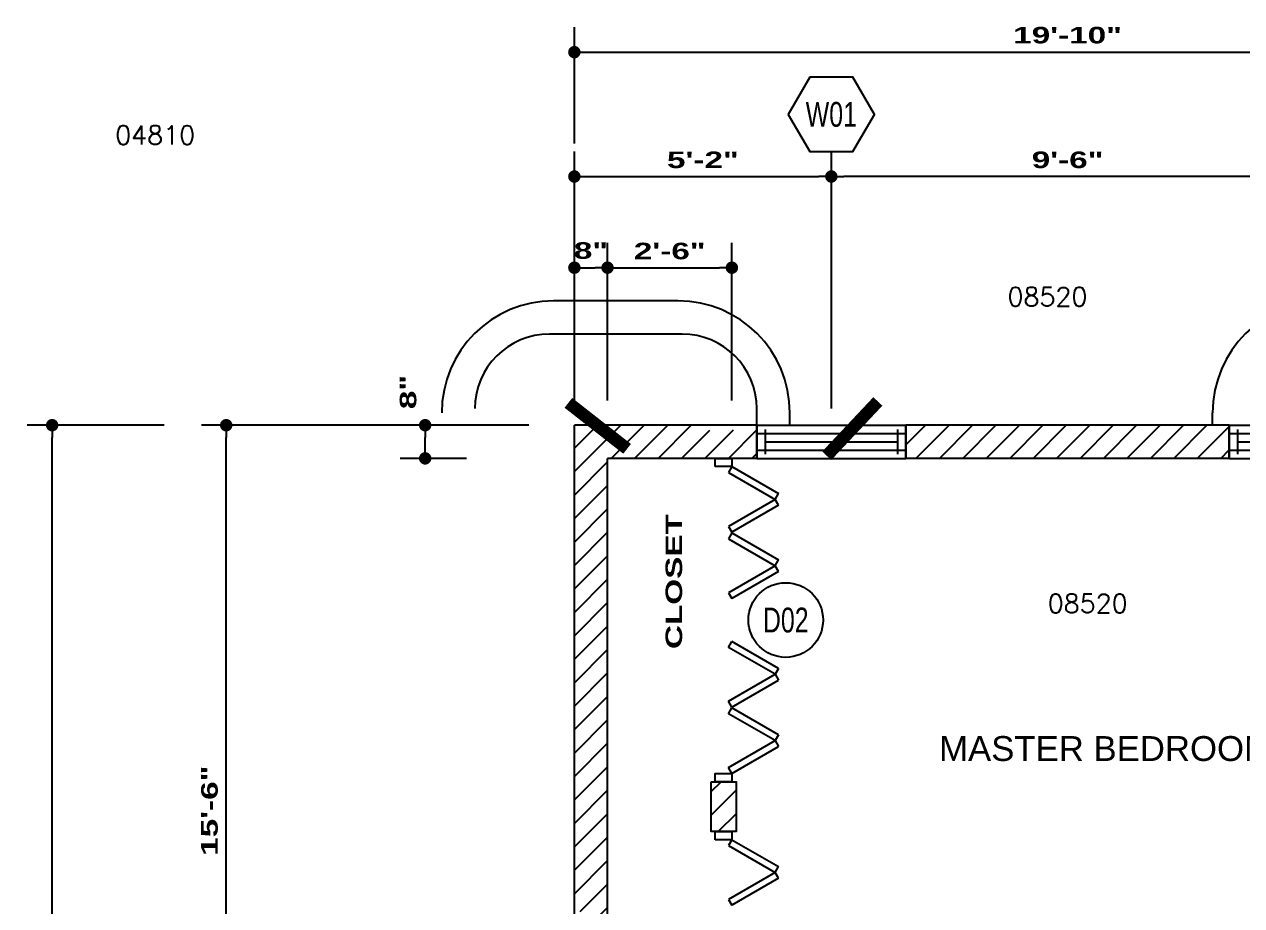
# Model space of a CAD drawing. Header units: inches. Extents: x 110 to 1392, y 6 to 1078.
# Drawn here: x 110.3 to 404, y 865.1 to 1077.7 of the extents above; entities that cross this region are included whole.
import ezdxf
from ezdxf.enums import TextEntityAlignment as Align

# ---------------------------------------------------------------- set-up
doc = ezdxf.new("R2010")
doc.units = ezdxf.units.IN
doc.header["$LTSCALE"] = 24
doc.header["$MEASUREMENT"] = 0
doc.layers.get('0').update_dxf_attribs({"linetype": 'CONTINUOUS'})
doc.layers.get('DEFPOINTS').update_dxf_attribs({"linetype": 'CONTINUOUS'})
for name, color, linetype in [('ANNOBJ', 6, 'CONTINUOUS'), ('DIMLINE', 1, 'CONTINUOUS'), ('DOOR', 1, 'CONTINUOUS'), ('JAMB', 2, 'CONTINUOUS'), ('POCH', 52, 'CONTINUOUS'), ('TEXT', 7, 'CONTINUOUS'), ('TEXTS', 4, 'CONTINUOUS'), ('THIN', 1, 'CONTINUOUS'), ('WALL', 2, 'CONTINUOUS')]:
    doc.layers.add(name, color=color, linetype=linetype)
doc.styles.add('ANNTEXT', font='romans.shx')
doc.styles.add('CITYBLUEPRINT', font='cityb___.ttf', dxfattribs={"width": 1.5, "height": 4})
doc.styles.add('SANSSERIF', font='sanss___.ttf', dxfattribs={"height": 12})
doc.dimstyles.new('ARCH493_48_3', dxfattribs={"dimscale": 48, "dimtxt": 0.125, "dimasz": 0.0625, "dimexe": 0.125, "dimexo": 0, "dimgap": 0, "dimtad": 0, "dimdec": 6, "dimrnd": 1, "dimzin": 15, "dimdsep": 46, "dimlunit": 4, "dimtxsty": 'CITYBLUEPRINT', "dimblk": 'DOT', "dimcen": 0.0625, "dimdle": 0.09375, "dimclrd": 1, "dimclre": 1, "dimclrt": 7, "dimadec": 0, "dimazin": 0, "dimtfac": 1, "dimtdec": 6, "dimtix": 1, "dimtmove": 2, "dimatfit": 3, "dimldrblk": 'DOT', "dimfxl": 1, "dimtvp": 1, "dimtolj": 1, "dimtzin": 15, "dimarcsym": 0})
pattern_1 = [(45, (77, 108), (-2.828427, 2.828427), [])]

# ---------------------------------------------------------------- blocks, each defined once
blk = doc.blocks.new('WDQ_JAMB')
at = {"color": 0}
blk.add_lwpolyline([(-0.5, -0.5), (0.5, -0.5), (0.5, 0.5), (-0.5, 0.5)], close=True, dxfattribs=at)
blk = doc.blocks.new('DOT')
at = {"layer": 'DIMLINE', "color": 0, "linetype": 'ByBlock'}
blk.add_line((-0.5, 0), (-1, 0), dxfattribs=at)
at = {"layer": 'DIMLINE', "color": 0, "linetype": 'ByBlock', "const_width": 0.5}
blk.add_lwpolyline([(-0.25, 0, 1), (0.25, 0, 1)], format="xyb", close=True, dxfattribs=at)
blk = doc.blocks.new('*D20')
at = {"layer": 'DEFPOINTS', "color": 0}
for p in [(305, 1041), (243, 985), (305, 985)]:
    blk.add_point(p, dxfattribs=at)
at = {"layer": 'DIMLINE', "color": 1, "lineweight": -2}
for p, q in [((243, 985), (243, 1047)), ((305, 985), (305, 1047)), ((246, 1041), (302, 1041))]:
    blk.add_line(p, q, dxfattribs=at)
at = {"layer": 'DIMLINE', "color": 1, "lineweight": -2, "xscale": 3, "yscale": 3, "zscale": 3, "rotation": 180}
blk.add_blockref('DOT', (243, 1041), dxfattribs=at)
at = {"layer": 'DIMLINE', "color": 1, "lineweight": -2, "xscale": 3, "yscale": 3, "zscale": 3}
blk.add_blockref('DOT', (305, 1041), dxfattribs=at)
at = {"layer": 'DIMLINE', "color": 7, "insert": (274, 1045), "char_height": 4, "attachment_point": 5, "style": 'CITYBLUEPRINT'}
blk.add_mtext('\\A1;5\'-2"', dxfattribs=at)
blk = doc.blocks.new('*D22')
at = {"layer": 'DEFPOINTS', "color": 0}
for p in [(305, 1041), (305, 1010), (419, 989)]:
    blk.add_point(p, dxfattribs=at)
at = {"layer": 'DIMLINE', "color": 1, "lineweight": -2}
for p, q in [((305, 1010), (305, 1047)), ((416, 1041), (308, 1041))]:
    blk.add_line(p, q, dxfattribs=at)
at = {"layer": 'DIMLINE', "color": 1, "lineweight": -2, "xscale": 3, "yscale": 3, "zscale": 3, "rotation": 180}
blk.add_blockref('DOT', (305, 1041), dxfattribs=at)
at = {"layer": 'DIMLINE', "color": 1, "lineweight": -2, "xscale": 3, "yscale": 3, "zscale": 3}
blk.add_blockref('DOT', (419, 1041), dxfattribs=at)
at = {"layer": 'DIMLINE', "color": 7, "insert": (362, 1045), "char_height": 4, "attachment_point": 5, "style": 'CITYBLUEPRINT'}
blk.add_mtext('\\A1;9\'-6"', dxfattribs=at)
blk = doc.blocks.new('*D23')
at = {"layer": 'DEFPOINTS', "color": 0}
for p in [(251, 1019), (243, 990), (251, 990)]:
    blk.add_point(p, dxfattribs=at)
at = {"layer": 'DIMLINE', "color": 1, "lineweight": -2}
for p, q in [((243, 990), (243, 1025)), ((251, 990), (251, 1025)), ((246, 1019), (248, 1019))]:
    blk.add_line(p, q, dxfattribs=at)
at = {"layer": 'DIMLINE', "color": 1, "lineweight": -2, "xscale": 3, "yscale": 3, "zscale": 3, "rotation": 180}
blk.add_blockref('DOT', (243, 1019), dxfattribs=at)
at = {"layer": 'DIMLINE', "color": 1, "lineweight": -2, "xscale": 3, "yscale": 3, "zscale": 3}
blk.add_blockref('DOT', (251, 1019), dxfattribs=at)
at = {"layer": 'DIMLINE', "color": 7, "insert": (247, 1023.11), "char_height": 4, "attachment_point": 5, "style": 'CITYBLUEPRINT'}
blk.add_mtext('\\A1;8"', dxfattribs=at)
blk = doc.blocks.new('*D25')
at = {"layer": 'DEFPOINTS', "color": 0}
for p in [(481, 1071), (243, 1049), (481, 1049)]:
    blk.add_point(p, dxfattribs=at)
at = {"layer": 'DIMLINE', "color": 1, "lineweight": -2}
for p, q in [((243, 1049), (243, 1077)), ((481, 1049), (481, 1077)), ((246, 1071), (478, 1071))]:
    blk.add_line(p, q, dxfattribs=at)
at = {"layer": 'DIMLINE', "color": 1, "lineweight": -2, "xscale": 3, "yscale": 3, "zscale": 3, "rotation": 180}
blk.add_blockref('DOT', (243, 1071), dxfattribs=at)
at = {"layer": 'DIMLINE', "color": 1, "lineweight": -2, "xscale": 3, "yscale": 3, "zscale": 3}
blk.add_blockref('DOT', (481, 1071), dxfattribs=at)
at = {"layer": 'DIMLINE', "color": 7, "insert": (362, 1075.08), "char_height": 4, "attachment_point": 5, "style": 'CITYBLUEPRINT'}
blk.add_mtext('\\A1;19\'-10"', dxfattribs=at)
blk = doc.blocks.new('*D42')
at = {"layer": 'DEFPOINTS', "color": 0}
for p in [(159, 981), (232, 981), (227, 795)]:
    blk.add_point(p, dxfattribs=at)
at = {"layer": 'DIMLINE', "color": 1, "lineweight": -2}
for p, q in [((232, 981), (153, 981)), ((159, 798), (159, 978))]:
    blk.add_line(p, q, dxfattribs=at)
at = {"layer": 'DIMLINE', "color": 1, "lineweight": -2, "xscale": 3, "yscale": 3, "zscale": 3}
for p, rotation in [((159, 981), 90), ((159, 795), 270)]:
    blk.add_blockref('DOT', p, dxfattribs=dict(at, rotation=rotation))
at = {"layer": 'DIMLINE', "color": 7, "insert": (154.98, 888), "char_height": 4, "attachment_point": 5, "rotation": 90, "style": 'CITYBLUEPRINT'}
blk.add_mtext('\\A1;15\'-6"', dxfattribs=at)
blk = doc.blocks.new('*D43')
at = {"layer": 'DEFPOINTS', "color": 0}
for p in [(117, 981), (144, 981), (236, 623)]:
    blk.add_point(p, dxfattribs=at)
at = {"layer": 'DIMLINE', "color": 1, "lineweight": -2}
for p, q in [((144, 981), (111, 981)), ((117, 626), (117, 978)), ((236, 623), (111, 623))]:
    blk.add_line(p, q, dxfattribs=at)
at = {"layer": 'DIMLINE', "color": 1, "lineweight": -2, "xscale": 3, "yscale": 3, "zscale": 3}
for p, rotation in [((117, 981), 90), ((117, 623), 270)]:
    blk.add_blockref('DOT', p, dxfattribs=dict(at, rotation=rotation))
at = {"layer": 'DIMLINE', "color": 7, "insert": (112.92, 802), "char_height": 4, "attachment_point": 5, "rotation": 90, "style": 'CITYBLUEPRINT'}
blk.add_mtext('\\A1;29\'-10"', dxfattribs=at)
blk = doc.blocks.new('*D55')
at = {"layer": 'DEFPOINTS', "color": 0}
for p in [(207, 981), (217, 981), (217, 973)]:
    blk.add_point(p, dxfattribs=at)
at = {"layer": 'DIMLINE', "color": 1, "lineweight": -2}
for p, q in [((217, 981), (201, 981)), ((207, 976), (207, 978)), ((217, 973), (201, 973))]:
    blk.add_line(p, q, dxfattribs=at)
at = {"layer": 'DIMLINE', "color": 1, "lineweight": -2, "xscale": 3, "yscale": 3, "zscale": 3}
for p, rotation in [((207, 981), 90), ((207, 973), 270)]:
    blk.add_blockref('DOT', p, dxfattribs=dict(at, rotation=rotation))
at = {"layer": 'DIMLINE', "color": 7, "insert": (202.89, 989), "char_height": 4, "attachment_point": 5, "rotation": 90, "style": 'CITYBLUEPRINT'}
blk.add_mtext('\\A1;8"', dxfattribs=at)
blk = doc.blocks.new('*D56')
at = {"layer": 'DEFPOINTS', "color": 0}
for p in [(281, 1019), (251, 987), (281, 987)]:
    blk.add_point(p, dxfattribs=at)
at = {"layer": 'DIMLINE', "color": 1, "lineweight": -2}
for p, q in [((251, 987), (251, 1025)), ((281, 987), (281, 1025)), ((254, 1019), (278, 1019))]:
    blk.add_line(p, q, dxfattribs=at)
at = {"layer": 'DIMLINE', "color": 1, "lineweight": -2, "xscale": 3, "yscale": 3, "zscale": 3, "rotation": 180}
blk.add_blockref('DOT', (251, 1019), dxfattribs=at)
at = {"layer": 'DIMLINE', "color": 1, "lineweight": -2, "xscale": 3, "yscale": 3, "zscale": 3}
blk.add_blockref('DOT', (281, 1019), dxfattribs=at)
at = {"layer": 'DIMLINE', "color": 7, "insert": (266, 1023), "char_height": 4, "attachment_point": 5, "style": 'CITYBLUEPRINT'}
blk.add_mtext('\\A1;2\'-6"', dxfattribs=at)

msp = doc.modelspace()

# ---------------------------------------------------------------- hatches: boundary and pattern name
at = {"layer": 'POCH'}
h = msp.add_hatch(dxfattribs=at)
h.set_pattern_fill('_U', color=256, scale=4, angle=45, style=0, pattern_type=0)
h.set_pattern_definition(pattern_1)
edge = h.paths.add_edge_path()
edge.add_line((403, 805), (251, 805))
edge.add_line((251, 805), (251, 973))
edge.add_line((251, 973), (287, 973))
edge.add_line((287, 973), (287, 981))
edge.add_line((287, 981), (284.4063796, 981))
edge.add_arc((279.0694213, 990.9894349), 11.32572, 268.952645747, 298.113819695, ccw=False)
edge.add_arc((277.8570042, 990.9466137), 11.32572, 241.429862899, 275.092915119, ccw=False)
edge.add_line((272.4406577, 981), (243, 981))
edge.add_line((243, 981), (243, 946.9549674))
edge.add_arc((232.0694213, 943.9894349), 11.32572, 0, 15.179300791, ccw=False)
edge.add_arc((232.0694213, 943.9894349), 11.32572, -15.179300791, 0, ccw=False)
edge.add_line((243, 941.0239024), (243, 865.9548278))
edge.add_arc((234.0694213, 858.9894349), 11.32572, 0, 37.952401962, ccw=False)
edge.add_arc((234.0694213, 858.9894349), 11.32572, -37.952401962, 0, ccw=False)
edge.add_line((243, 852.024042), (243, 797))
edge.add_line((243, 797), (287, 797))
edge.add_line((287, 797), (287, 763))
edge.add_line((287, 763), (295, 763))
edge.add_line((295, 763), (295, 799))
edge.add_line((295, 799), (397, 799))
edge.add_line((397, 799), (397, 775))
edge.add_line((397, 775), (373, 775))
edge.add_line((373, 775), (373, 771))
edge.add_line((373, 771), (397, 771))
edge.add_line((397, 771), (397, 667))
edge.add_line((397, 667), (403, 667))
edge.add_line((403, 667), (403, 805))
h = msp.add_hatch(dxfattribs=at)
h.set_pattern_fill('_U', color=256, scale=4, angle=45, style=0, pattern_type=0)
h.set_pattern_definition(pattern_1)
h.paths.add_polyline_path([(401, 981), (323, 981), (323, 973), (401, 973)])
h = msp.add_hatch(dxfattribs=at)
h.set_pattern_fill('_U', color=256, scale=4, angle=45, style=0, pattern_type=0)
h.set_pattern_definition([(45, (0, 0), (-2.828427, 2.828427), [])])
h.paths.add_polyline_path([(282, 895), (276, 895), (276, 883), (282, 883)])

# ---------------------------------------------------------------- linework, layer by layer
for p, q in [((268, 1011), (238, 1011)), ((269, 1003), (237, 1003)), ((287, 981), (287, 985)), ((295, 981), (295, 984)), ((397, 981), (397, 984))]:
    msp.add_line(p, q)
for centre, radius, start, end in [((238, 984), 27, 90, 180), ((268, 984), 27, 0, 90), ((424, 984), 27, 90, 180), ((237, 985), 18, 90, 180), ((269, 985), 18, 0, 90)]:
    msp.add_arc(centre, radius, start, end)
at = {"layer": 'ANNOBJ'}
msp.add_lwpolyline([(299.8038476, 1065), (294.6076952, 1056), (299.8038476, 1047), (310.1961524, 1047), (315.3923048, 1056), (310.1961524, 1065)], close=True, dxfattribs=at)
for points in [[(255.72503, 975.3021504, 3, 3, 0), (241.54994, 986.3956991, 0, 0, 0), (159, 1051, 0, 0, 0), (156, 1051, 0, 0, 0)], [(303.8878118, 973.6308, 3, 3, 0), (316.2243764, 986.7383999, 0, 0, 0), (340, 1012, 0, 0, 0), (343, 1012, 0, 0, 0)], [(422.9510276, 982.5154602, 3, 3, 0), (411.0979447, 968.9690797, 0, 0, 0), (384, 938, 0, 0, 0), (381, 938, 0, 0, 0)]]:
    msp.add_lwpolyline(points, format="xyseb", dxfattribs=at)
msp.add_circle((294, 934), 9, dxfattribs=at)
at = {"layer": 'DOOR'}
for p, q in [((281, 971), (280.1875, 969.5927087)), ((280.1875, 969.5927087), (291.4458302, 963.0927087)), ((281, 971), (292.2583302, 964.5)), ((291.4458302, 963.0927087), (292.2583302, 964.5)), ((291.4458302, 963.0927087), (280.1875, 956.5927087)), ((292.2583302, 961.6854174), (281, 955.1854174)), ((292.2583302, 961.6854174), (291.4458302, 963.0927087)), ((280.1875, 956.5927087), (281, 955.1854174)), ((281, 955), (280.1875, 953.5927087)), ((281, 955), (292.2583302, 948.5)), ((280.1875, 953.5927087), (291.4458302, 947.0927087)), ((291.4458302, 947.0927087), (280.1875, 940.5927087)), ((291.4458302, 947.0927087), (292.2583302, 948.5)), ((292.2583302, 945.6854174), (291.4458302, 947.0927087)), ((292.2583302, 945.6854174), (281, 939.1854174)), ((280.1875, 940.5927087), (281, 939.1854174)), ((280.1875, 927.4072913), (281, 928.8145826)), ((292.2583302, 922.3145826), (281, 928.8145826)), ((291.4458302, 920.9072913), (280.1875, 927.4072913)), ((292.2583302, 922.3145826), (291.4458302, 920.9072913)), ((280.1875, 914.4072913), (291.4458302, 920.9072913)), ((281, 913), (292.2583302, 919.5)), ((291.4458302, 920.9072913), (292.2583302, 919.5)), ((281, 913), (280.1875, 914.4072913)), ((280.1875, 911.4072913), (281, 912.8145826)), ((291.4458302, 904.9072913), (280.1875, 911.4072913)), ((292.2583302, 906.3145826), (281, 912.8145826)), ((280.1875, 898.4072913), (291.4458302, 904.9072913)), ((292.2583302, 906.3145826), (291.4458302, 904.9072913)), ((291.4458302, 904.9072913), (292.2583302, 903.5)), ((281, 897), (292.2583302, 903.5)), ((281, 897), (280.1875, 898.4072913)), ((281, 881), (280.1875, 879.5927087)), ((280.1875, 879.5927087), (291.4458302, 873.0927087)), ((281, 881), (292.2583302, 874.5)), ((291.4458302, 873.0927087), (280.1875, 866.5927087)), ((291.4458302, 873.0927087), (292.2583302, 874.5)), ((292.2583302, 871.6854174), (291.4458302, 873.0927087)), ((292.2583302, 871.6854174), (281, 865.1854174)), ((280.1875, 866.5927087), (281, 865.1854174))]:
    msp.add_line(p, q, dxfattribs=at)
at = {"layer": 'JAMB'}
for points in [[(287, 981, 21), (287, 973, 21), (287, 973, 81), (287, 981, 81)], [(323, 981, 21), (323, 973, 21), (323, 973, 81), (323, 981, 81)], [(401, 981, 21), (401, 973, 21), (401, 973, 81), (401, 981, 81)]]:
    msp.add_3dface(points, dxfattribs=at)
at = {"layer": 'THIN'}
for p, q in [((287, 981), (323, 981)), ((401, 981), (437, 981)), ((287, 979), (323, 979)), ((289, 980), (289, 974)), ((321, 980), (321, 974)), ((401, 979), (437, 979)), ((403, 980), (403, 974)), ((289, 977), (321, 977)), ((403, 977), (435, 977)), ((287, 975), (323, 975)), ((287, 973), (323, 973)), ((401, 975), (437, 975)), ((401, 973), (437, 973))]:
    msp.add_line(p, q, dxfattribs=at)
at = {"layer": 'WALL'}
for p, q in [((287, 981), (243, 981)), ((243, 797), (243, 981)), ((401, 981), (323, 981)), ((287, 973), (251, 973)), ((251, 805), (251, 973)), ((401, 973), (323, 973))]:
    msp.add_line(p, q, dxfattribs=at)
msp.add_lwpolyline([(276, 895), (282, 895), (282, 883), (276, 883)], close=True, dxfattribs=at)

# ---------------------------------------------------------------- block references
at = {"layer": 'JAMB', "xscale": -2, "yscale": 4, "zscale": 80, "rotation": 270}
for p in [(279, 972), (279, 896), (279, 882)]:
    msp.add_blockref('WDQ_JAMB', p, dxfattribs=at)

# ---------------------------------------------------------------- texts
at = {"style": 'ANNTEXT'}
for s, p in [('04810', (151.5, 1048.75)), ('08520', (376.5, 935.75))]:
    msp.add_text(s, height=4.5, dxfattribs=at).set_placement(p, align=Align.RIGHT)
msp.add_text('08520', height=4.5, dxfattribs=at).set_placement((347.5, 1009.75))
at = {"width": 0.75}
for tag, text, p in [('W01', 'W1', (305, 1056)), ('D02', 'D01', (294, 934))]:
    msp.add_attdef(tag, text=text, height=6, dxfattribs=at).set_placement(p, align=Align.MIDDLE)
at = {"layer": 'TEXT', "style": 'CITYBLUEPRINT', "width": 1.5}
msp.add_text('CLOSET', height=4, rotation=90, dxfattribs=at).set_placement((269, 927))
at = {"layer": 'TEXTS', "insert": (331, 906.0000003), "char_height": 6, "width": 79.111111111, "attachment_point": 1, "style": 'SANSSERIF'}
msp.add_mtext('MASTER BEDROOM', dxfattribs=at)

# ---------------------------------------------------------------- dimensions: what is measured, and where the dimension line sits
at = {"layer": 'DIMLINE'}
for base, p1, p2, picture, middle in [((481, 1071), (243, 1049), (481, 1049), '*D25', (362, 1075.0846824)), ((305, 1041), (243, 985), (305, 985), '*D20', (274, 1045)), ((251, 1019), (243, 990), (251, 990), '*D23', (247, 1023.1145704)), ((281, 1019), (251, 987), (281, 987), '*D56', (266, 1023))]:
    dim = msp.add_linear_dim(base=base, p1=p1, p2=p2, dimstyle='ARCH493_48_3', dxfattribs=at)
    dim.commit()
    dim.dimension.update_dxf_attribs({"geometry": picture, "text_midpoint": middle})
dim = msp.add_linear_dim(base=(305, 1041), p1=(419, 989), p2=(305, 1010), dimstyle='ARCH493_48_3', override={"dimse1": 1}, dxfattribs=at)
dim.commit()
dim.dimension.update_dxf_attribs({"geometry": '*D22', "text_midpoint": (362, 1045)})
dim = msp.add_linear_dim(base=(207, 981), p1=(217, 973), p2=(217, 981), angle=90, dimstyle='ARCH493_48_3', dxfattribs=at)
dim.commit()
dim.dimension.update_dxf_attribs({"geometry": '*D55', "text_midpoint": (202.8854296, 989), "dimtype": 160})
dim = msp.add_linear_dim(base=(117, 981), p1=(236, 623), p2=(144, 981), angle=90, dimstyle='ARCH493_48_3', dxfattribs=at)
dim.commit()
dim.dimension.update_dxf_attribs({"geometry": '*D43', "text_midpoint": (112.9153176, 802)})
dim = msp.add_linear_dim(base=(159, 981), p1=(227, 795), p2=(232, 981), angle=90, dimstyle='ARCH493_48_3', override={"dimse1": 1}, dxfattribs=at)
dim.commit()
dim.dimension.update_dxf_attribs({"geometry": '*D42', "text_midpoint": (154.9800747, 888)})

doc.saveas('drawing.dxf')
